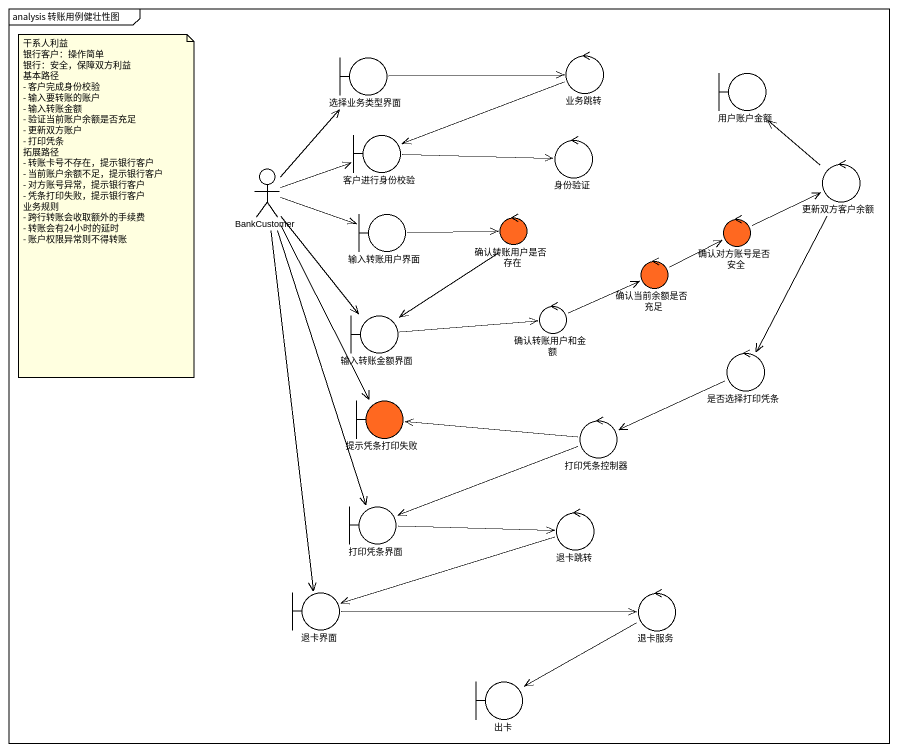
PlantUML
@startuml
mainframe analysis 转账用例健壮性图
boundary 选择业务类型界面
control 业务跳转
boundary 用户账户金额
boundary 客户进行身份校验
control 身份验证
control 更新双方客户余额
actor BankCustomer
boundary 输入转账用户界面
control 确认转账用户是否存在 #FF6820
control 确认对方账号是否安全 #FF6820
control 确认当前余额是否充足 #FF6820
boundary 输入转账金额界面
control 确认转账用户和金额
control 是否选择打印凭条
boundary 提示凭条打印失败 #FF6820
control 打印凭条控制器
boundary 打印凭条界面
control 退卡跳转
boundary 退卡界面
control 退卡服务
boundary 出卡
选择业务类型界面 -right-> 业务跳转
业务跳转 -left-> 客户进行身份校验
客户进行身份校验 -right-> 身份验证
更新双方客户余额 -up-> 用户账户金额
更新双方客户余额 --> 是否选择打印凭条
BankCustomer -up-> 选择业务类型界面
BankCustomer -right-> 客户进行身份校验
BankCustomer -right-> 输入转账用户界面
BankCustomer --> 输入转账金额界面
BankCustomer --> 提示凭条打印失败
BankCustomer --> 打印凭条界面
BankCustomer --> 退卡界面
输入转账用户界面 -right-> 确认转账用户是否存在
确认转账用户是否存在 --> 输入转账金额界面
确认对方账号是否安全 -right-> 更新双方客户余额
确认当前余额是否充足 -right-> 确认对方账号是否安全
输入转账金额界面 -right-> 确认转账用户和金额
确认转账用户和金额 -right-> 确认当前余额是否充足
是否选择打印凭条 -left-> 打印凭条控制器
打印凭条控制器 -left-> 提示凭条打印失败
打印凭条控制器 -left-> 打印凭条界面
打印凭条界面 -right-> 退卡跳转
退卡跳转 -left-> 退卡界面
退卡界面 -right-> 退卡服务
退卡服务 -left-> 出卡
note as N1
  干系人利益
  银行客户：操作简单
  银行：安全，保障双方利益
  基本路径
  - 客户完成身份校验
  - 输入要转账的账户
  - 输入转账金额
  - 验证当前账户余额是否充足
  - 更新双方账户
  - 打印凭条
  拓展路径
  - 转账卡号不存在，提示银行客户
  - 当前账户余额不足，提示银行客户
  - 对方账号异常，提示银行客户
  - 凭条打印失败，提示银行客户
  业务规则
  - 跨行转账会收取额外的手续费
  - 转账会有24小时的延时
  - 账户权限异常则不得转账
end note
@enduml
